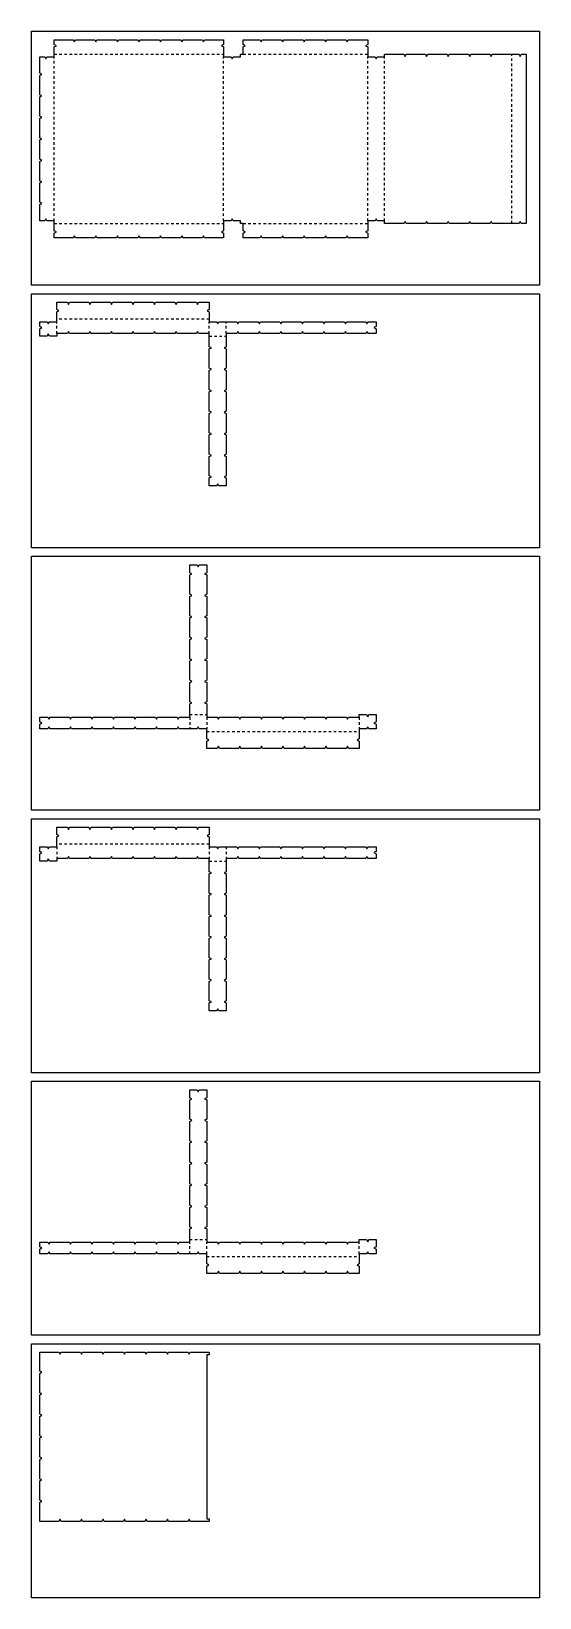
# Model space of a CAD drawing. Header units: metres. Extents: x 0 to 600, y -1550 to 300.
import ezdxf

# ---------------------------------------------------------------- set-up
doc = ezdxf.new("R2010")
doc.units = ezdxf.units.M

msp = doc.modelspace()

# ---------------------------------------------------------------- linework, layer by layer
at = {"layer": '1'}
for p, q in [((27, 284.27), (27, 290)), ((27, 290), (49.53, 290)), ((29.54, 283), (27, 284.27)), ((27, 281.73), (29.54, 283)), ((27, 270), (27, 281.73)), ((49.53, 290), (50.8, 287.46)), ((50.8, 287.46), (52.07, 290)), ((52.07, 290), (74.93, 290)), ((74.93, 290), (76.2, 287.46)), ((76.2, 287.46), (77.47, 290)), ((77.47, 290), (100.33, 290)), ((100.33, 290), (101.6, 287.46)), ((101.6, 287.46), (102.87, 290)), ((102.87, 290), (125.73, 290)), ((125.73, 290), (127, 287.46)), ((127, 287.46), (128.27, 290)), ((128.27, 290), (151.13, 290)), ((151.13, 290), (152.4, 287.46)), ((152.4, 287.46), (153.67, 290)), ((153.67, 290), (176.53, 290)), ((176.53, 290), (177.8, 287.46)), ((177.8, 287.46), (179.07, 290)), ((179.07, 290), (201.93, 290)), ((201.93, 290), (203.2, 287.46)), ((203.2, 287.46), (204.47, 290)), ((204.47, 290), (227, 290)), ((227, 284.27), (224.46, 283)), ((224.46, 283), (227, 281.73)), ((227, 290), (227, 284.27)), ((227, 281.73), (227, 270)), ((250, 284.27), (250, 290)), ((250, 290), (269.93, 290)), ((252.54, 283), (250, 284.27)), ((250, 281.73), (252.54, 283)), ((250, 273), (250, 281.73)), ((269.93, 290), (271.2, 287.46)), ((271.2, 287.46), (272.47, 290)), ((272.47, 290), (295.33, 290)), ((295.33, 290), (296.6, 287.46)), ((296.6, 287.46), (297.87, 290)), ((297.87, 290), (320.73, 290)), ((320.73, 290), (322, 287.46)), ((322, 287.46), (323.27, 290)), ((323.27, 290), (346.13, 290)), ((346.13, 290), (347.4, 287.46)), ((347.4, 287.46), (348.67, 290)), ((348.67, 290), (371.53, 290)), ((371.53, 290), (372.8, 287.46)), ((372.8, 287.46), (374.07, 290)), ((374.07, 290), (397, 290)), ((397, 284.27), (394.46, 283)), ((394.46, 283), (397, 281.73)), ((397, 290), (397, 284.27)), ((397, 281.73), (397, 270)), ((10, 250.47), (10, 270)), ((10, 270), (15.73, 270)), ((15.73, 270), (17, 267.46)), ((17, 267.46), (18.27, 270)), ((18.27, 270), (27, 270)), ((227, 270), (235.73, 270)), ((235.73, 270), (237, 267.46)), ((237, 267.46), (238.27, 270)), ((238.27, 270), (247, 270)), ((247, 270), (247, 273)), ((247, 273), (250, 273)), ((397, 270), (405.73, 270)), ((405.73, 270), (407, 267.46)), ((407, 267.46), (408.27, 270)), ((408.27, 270), (417, 270)), ((417, 270), (417, 273)), ((417, 273), (439.93, 273)), ((439.93, 273), (441.2, 270.46)), ((441.2, 270.46), (442.47, 273)), ((442.47, 273), (465.33, 273)), ((465.33, 273), (466.6, 270.46)), ((466.6, 270.46), (467.87, 273)), ((467.87, 273), (490.73, 273)), ((490.73, 273), (492, 270.46)), ((492, 270.46), (493.27, 273)), ((493.27, 273), (516.13, 273)), ((516.13, 273), (517.4, 270.46)), ((517.4, 270.46), (518.67, 273)), ((518.67, 273), (541.53, 273)), ((541.53, 273), (542.8, 270.46)), ((542.8, 270.46), (544.07, 273)), ((544.07, 273), (575.73, 273)), ((575.73, 273), (577, 270.46)), ((577, 270.46), (578.27, 273)), ((578.27, 273), (584, 273)), ((584, 273), (584, 73)), ((12.54, 249.2), (10, 250.47)), ((10, 247.93), (12.54, 249.2)), ((10, 225.07), (10, 247.93)), ((12.54, 223.8), (10, 225.07)), ((10, 222.53), (12.54, 223.8)), ((10, 199.67), (10, 222.53)), ((12.54, 198.4), (10, 199.67)), ((10, 197.13), (12.54, 198.4)), ((10, 174.27), (10, 197.13)), ((12.54, 173), (10, 174.27)), ((10, 171.73), (12.54, 173)), ((10, 148.87), (10, 171.73)), ((12.54, 147.6), (10, 148.87)), ((10, 146.33), (12.54, 147.6)), ((10, 123.47), (10, 146.33)), ((12.54, 122.2), (10, 123.47)), ((10, 120.93), (12.54, 122.2)), ((10, 98.07), (10, 120.93)), ((12.54, 96.8), (10, 98.07)), ((10, 95.53), (12.54, 96.8)), ((10, 76), (10, 95.53)), ((15.73, 76), (10, 76)), ((17, 78.54), (15.73, 76)), ((18.27, 76), (17, 78.54)), ((27, 76), (18.27, 76)), ((27, 64.27), (27, 76)), ((235.73, 76), (227, 76)), ((227, 76), (227, 64.27)), ((237, 78.54), (235.73, 76)), ((238.27, 76), (237, 78.54)), ((247, 76), (238.27, 76)), ((247, 73), (247, 76)), ((405.73, 76), (397, 76)), ((397, 76), (397, 64.27)), ((407, 78.54), (405.73, 76)), ((408.27, 76), (407, 78.54)), ((417, 76), (408.27, 76)), ((417, 73), (417, 76)), ((441.2, 75.54), (439.93, 73)), ((442.47, 73), (441.2, 75.54)), ((466.6, 75.54), (465.33, 73)), ((467.87, 73), (466.6, 75.54)), ((492, 75.54), (490.73, 73)), ((493.27, 73), (492, 75.54)), ((517.4, 75.54), (516.13, 73)), ((518.67, 73), (517.4, 75.54)), ((542.8, 75.54), (541.53, 73)), ((544.07, 73), (542.8, 75.54)), ((577, 75.54), (575.73, 73)), ((578.27, 73), (577, 75.54)), ((29.54, 63), (27, 64.27)), ((27, 61.73), (29.54, 63)), ((27, 56), (27, 61.73)), ((49.53, 56), (27, 56)), ((50.8, 58.54), (49.53, 56)), ((52.07, 56), (50.8, 58.54)), ((74.93, 56), (52.07, 56)), ((76.2, 58.54), (74.93, 56)), ((77.47, 56), (76.2, 58.54)), ((100.33, 56), (77.47, 56)), ((101.6, 58.54), (100.33, 56)), ((102.87, 56), (101.6, 58.54)), ((125.73, 56), (102.87, 56)), ((127, 58.54), (125.73, 56)), ((128.27, 56), (127, 58.54)), ((151.13, 56), (128.27, 56)), ((152.4, 58.54), (151.13, 56)), ((153.67, 56), (152.4, 58.54)), ((176.53, 56), (153.67, 56)), ((177.8, 58.54), (176.53, 56)), ((179.07, 56), (177.8, 58.54)), ((201.93, 56), (179.07, 56)), ((203.2, 58.54), (201.93, 56)), ((204.47, 56), (203.2, 58.54)), ((227, 56), (204.47, 56)), ((227, 64.27), (224.46, 63)), ((224.46, 63), (227, 61.73)), ((227, 61.73), (227, 56)), ((250, 73), (247, 73)), ((250, 64.27), (250, 73)), ((252.54, 63), (250, 64.27)), ((250, 61.73), (252.54, 63)), ((250, 56), (250, 61.73)), ((269.93, 56), (250, 56)), ((271.2, 58.54), (269.93, 56)), ((272.47, 56), (271.2, 58.54)), ((295.33, 56), (272.47, 56)), ((296.6, 58.54), (295.33, 56)), ((297.87, 56), (296.6, 58.54)), ((320.73, 56), (297.87, 56)), ((322, 58.54), (320.73, 56)), ((323.27, 56), (322, 58.54)), ((346.13, 56), (323.27, 56)), ((347.4, 58.54), (346.13, 56)), ((348.67, 56), (347.4, 58.54)), ((371.53, 56), (348.67, 56)), ((372.8, 58.54), (371.53, 56)), ((374.07, 56), (372.8, 58.54)), ((397, 56), (374.07, 56)), ((397, 64.27), (394.46, 63)), ((394.46, 63), (397, 61.73)), ((397, 61.73), (397, 56)), ((439.93, 73), (417, 73)), ((465.33, 73), (442.47, 73)), ((490.73, 73), (467.87, 73)), ((516.13, 73), (493.27, 73)), ((541.53, 73), (518.67, 73)), ((575.73, 73), (544.07, 73)), ((584, 73), (578.27, 73))]:
    msp.add_line(p, q, dxfattribs=at)
at = {"layer": '2'}
for p, q in [((10, -1282.53), (10, -1260)), ((10, -1260), (32.53, -1260)), ((32.53, -1260), (33.8, -1262.54)), ((33.8, -1262.54), (35.07, -1260)), ((35.07, -1260), (57.93, -1260)), ((57.93, -1260), (59.2, -1262.54)), ((59.2, -1262.54), (60.47, -1260)), ((60.47, -1260), (83.33, -1260)), ((83.33, -1260), (84.6, -1262.54)), ((84.6, -1262.54), (85.87, -1260)), ((85.87, -1260), (108.73, -1260)), ((108.73, -1260), (110, -1262.54)), ((110, -1262.54), (111.27, -1260)), ((111.27, -1260), (134.13, -1260)), ((134.13, -1260), (135.4, -1262.54)), ((135.4, -1262.54), (136.67, -1260)), ((136.67, -1260), (159.53, -1260)), ((159.53, -1260), (160.8, -1262.54)), ((160.8, -1262.54), (162.07, -1260)), ((162.07, -1260), (184.93, -1260)), ((184.93, -1260), (186.2, -1262.54)), ((186.2, -1262.54), (187.47, -1260)), ((187.47, -1260), (210, -1260)), ((210, -1263), (207, -1263)), ((207, -1263), (207, -1457)), ((210, -1260), (210, -1263)), ((12.54, -1283.8), (10, -1282.53)), ((10, -1285.07), (12.54, -1283.8)), ((10, -1307.93), (10, -1285.07)), ((12.54, -1309.2), (10, -1307.93)), ((10, -1310.47), (12.54, -1309.2)), ((10, -1333.33), (10, -1310.47)), ((12.54, -1334.6), (10, -1333.33)), ((10, -1335.87), (12.54, -1334.6)), ((10, -1358.73), (10, -1335.87)), ((12.54, -1360), (10, -1358.73)), ((10, -1361.27), (12.54, -1360)), ((10, -1384.13), (10, -1361.27)), ((12.54, -1385.4), (10, -1384.13)), ((10, -1386.67), (12.54, -1385.4)), ((10, -1409.53), (10, -1386.67)), ((12.54, -1410.8), (10, -1409.53)), ((10, -1412.07), (12.54, -1410.8)), ((10, -1434.93), (10, -1412.07)), ((12.54, -1436.2), (10, -1434.93)), ((10, -1437.47), (12.54, -1436.2)), ((10, -1460), (10, -1437.47)), ((32.53, -1460), (10, -1460)), ((33.8, -1457.46), (32.53, -1460)), ((35.07, -1460), (33.8, -1457.46)), ((57.93, -1460), (35.07, -1460)), ((59.2, -1457.46), (57.93, -1460)), ((60.47, -1460), (59.2, -1457.46)), ((83.33, -1460), (60.47, -1460)), ((84.6, -1457.46), (83.33, -1460)), ((85.87, -1460), (84.6, -1457.46)), ((108.73, -1460), (85.87, -1460)), ((110, -1457.46), (108.73, -1460)), ((111.27, -1460), (110, -1457.46)), ((134.13, -1460), (111.27, -1460)), ((135.4, -1457.46), (134.13, -1460)), ((136.67, -1460), (135.4, -1457.46)), ((159.53, -1460), (136.67, -1460)), ((160.8, -1457.46), (159.53, -1460)), ((162.07, -1460), (160.8, -1457.46)), ((184.93, -1460), (162.07, -1460)), ((186.2, -1457.46), (184.93, -1460)), ((187.47, -1460), (186.2, -1457.46)), ((210, -1460), (187.47, -1460)), ((207, -1457), (210, -1457)), ((210, -1457), (210, -1460))]:
    msp.add_line(p, q, dxfattribs=at)
at = {"layer": '3'}
for p, q in [((30, -28.73), (30, -20)), ((30, -20), (42.53, -20)), ((32.54, -30), (30, -28.73)), ((30, -31.27), (32.54, -30)), ((30, -43), (30, -31.27)), ((42.53, -20), (43.8, -22.54)), ((43.8, -22.54), (45.07, -20)), ((45.07, -20), (67.93, -20)), ((67.93, -20), (69.2, -22.54)), ((69.2, -22.54), (70.47, -20)), ((70.47, -20), (93.33, -20)), ((93.33, -20), (94.6, -22.54)), ((94.6, -22.54), (95.87, -20)), ((95.87, -20), (118.73, -20)), ((118.73, -20), (120, -22.54)), ((120, -22.54), (121.27, -20)), ((121.27, -20), (144.13, -20)), ((144.13, -20), (145.4, -22.54)), ((145.4, -22.54), (146.67, -20)), ((146.67, -20), (169.53, -20)), ((169.53, -20), (170.8, -22.54)), ((170.8, -22.54), (172.07, -20)), ((172.07, -20), (194.93, -20)), ((194.93, -20), (196.2, -22.54)), ((196.2, -22.54), (197.47, -20)), ((197.47, -20), (210, -20)), ((210, -28.73), (207.46, -30)), ((207.46, -30), (210, -31.27)), ((210, -20), (210, -28.73)), ((210, -31.27), (210, -43)), ((10, -48.73), (10, -43)), ((10, -43), (18.73, -43)), ((12.54, -50), (10, -48.73)), ((10, -51.27), (12.54, -50)), ((10, -60), (10, -51.27)), ((18.73, -43), (20, -45.54)), ((20, -45.54), (21.27, -43)), ((21.27, -43), (30, -43)), ((43.8, -54.46), (42.53, -57)), ((45.07, -57), (43.8, -54.46)), ((69.2, -54.46), (67.93, -57)), ((70.47, -57), (69.2, -54.46)), ((94.6, -54.46), (93.33, -57)), ((95.87, -57), (94.6, -54.46)), ((120, -54.46), (118.73, -57)), ((121.27, -57), (120, -54.46)), ((145.4, -54.46), (144.13, -57)), ((146.67, -57), (145.4, -54.46)), ((170.8, -54.46), (169.53, -57)), ((172.07, -57), (170.8, -54.46)), ((196.2, -54.46), (194.93, -57)), ((197.47, -57), (196.2, -54.46)), ((210, -43), (218.73, -43)), ((218.73, -43), (220, -45.54)), ((220, -45.54), (221.27, -43)), ((221.27, -43), (242.53, -43)), ((242.53, -43), (243.8, -45.54)), ((243.8, -54.46), (242.53, -57)), ((243.8, -45.54), (245.07, -43)), ((245.07, -57), (243.8, -54.46)), ((245.07, -43), (267.93, -43)), ((267.93, -43), (269.2, -45.54)), ((269.2, -54.46), (267.93, -57)), ((269.2, -45.54), (270.47, -43)), ((270.47, -57), (269.2, -54.46)), ((270.47, -43), (293.33, -43)), ((293.33, -43), (294.6, -45.54)), ((294.6, -54.46), (293.33, -57)), ((294.6, -45.54), (295.87, -43)), ((295.87, -57), (294.6, -54.46)), ((295.87, -43), (318.73, -43)), ((318.73, -43), (320, -45.54)), ((320, -54.46), (318.73, -57)), ((320, -45.54), (321.27, -43)), ((321.27, -57), (320, -54.46)), ((321.27, -43), (344.13, -43)), ((344.13, -43), (345.4, -45.54)), ((345.4, -54.46), (344.13, -57)), ((345.4, -45.54), (346.67, -43)), ((346.67, -57), (345.4, -54.46)), ((346.67, -43), (369.53, -43)), ((369.53, -43), (370.8, -45.54)), ((370.8, -54.46), (369.53, -57)), ((370.8, -45.54), (372.07, -43)), ((372.07, -57), (370.8, -54.46)), ((372.07, -43), (394.93, -43)), ((394.93, -43), (396.2, -45.54)), ((396.2, -54.46), (394.93, -57)), ((396.2, -45.54), (397.47, -43)), ((397.47, -57), (396.2, -54.46)), ((397.47, -43), (407, -43)), ((407, -48.73), (404.46, -50)), ((404.46, -50), (407, -51.27)), ((407, -43), (407, -48.73)), ((407, -51.27), (407, -57)), ((18.73, -60), (10, -60)), ((20, -57.46), (18.73, -60)), ((21.27, -60), (20, -57.46)), ((30, -60), (21.27, -60)), ((42.53, -57), (30, -57)), ((30, -57), (30, -60)), ((67.93, -57), (45.07, -57)), ((93.33, -57), (70.47, -57)), ((118.73, -57), (95.87, -57)), ((144.13, -57), (121.27, -57)), ((169.53, -57), (146.67, -57)), ((194.93, -57), (172.07, -57)), ((210, -57), (197.47, -57)), ((210, -72.53), (210, -57)), ((212.54, -73.8), (210, -72.53)), ((210, -75.07), (212.54, -73.8)), ((230, -72.53), (227.46, -73.8)), ((227.46, -73.8), (230, -75.07)), ((242.53, -57), (230, -57)), ((230, -57), (230, -72.53)), ((267.93, -57), (245.07, -57)), ((293.33, -57), (270.47, -57)), ((318.73, -57), (295.87, -57)), ((344.13, -57), (321.27, -57)), ((369.53, -57), (346.67, -57)), ((394.93, -57), (372.07, -57)), ((407, -57), (397.47, -57)), ((210, -97.93), (210, -75.07)), ((230, -75.07), (230, -97.93)), ((212.54, -99.2), (210, -97.93)), ((210, -100.47), (212.54, -99.2)), ((210, -123.33), (210, -100.47)), ((230, -97.93), (227.46, -99.2)), ((227.46, -99.2), (230, -100.47)), ((230, -100.47), (230, -123.33)), ((212.54, -124.6), (210, -123.33)), ((210, -125.87), (212.54, -124.6)), ((210, -148.73), (210, -125.87)), ((230, -123.33), (227.46, -124.6)), ((227.46, -124.6), (230, -125.87)), ((230, -125.87), (230, -148.73)), ((212.54, -150), (210, -148.73)), ((210, -151.27), (212.54, -150)), ((210, -174.13), (210, -151.27)), ((230, -148.73), (227.46, -150)), ((227.46, -150), (230, -151.27)), ((230, -151.27), (230, -174.13)), ((212.54, -175.4), (210, -174.13)), ((210, -176.67), (212.54, -175.4)), ((210, -199.53), (210, -176.67)), ((230, -174.13), (227.46, -175.4)), ((227.46, -175.4), (230, -176.67)), ((230, -176.67), (230, -199.53)), ((212.54, -200.8), (210, -199.53)), ((210, -202.07), (212.54, -200.8)), ((210, -224.93), (210, -202.07)), ((230, -199.53), (227.46, -200.8)), ((227.46, -200.8), (230, -202.07)), ((230, -202.07), (230, -224.93)), ((212.54, -226.2), (210, -224.93)), ((210, -227.47), (212.54, -226.2)), ((210, -237), (210, -227.47)), ((218.73, -237), (210, -237)), ((220, -234.46), (218.73, -237)), ((221.27, -237), (220, -234.46)), ((230, -237), (221.27, -237)), ((230, -224.93), (227.46, -226.2)), ((227.46, -226.2), (230, -227.47)), ((230, -227.47), (230, -237))]:
    msp.add_line(p, q, dxfattribs=at)
at = {"layer": '4'}
for p, q in [((187, -339.53), (187, -330)), ((187, -330), (195.73, -330)), ((195.73, -330), (197, -332.54)), ((197, -332.54), (198.27, -330)), ((198.27, -330), (207, -330)), ((207, -330), (207, -339.53)), ((189.54, -340.8), (187, -339.53)), ((187, -342.07), (189.54, -340.8)), ((187, -364.93), (187, -342.07)), ((207, -339.53), (204.46, -340.8)), ((204.46, -340.8), (207, -342.07)), ((207, -342.07), (207, -364.93)), ((189.54, -366.2), (187, -364.93)), ((187, -367.47), (189.54, -366.2)), ((187, -390.33), (187, -367.47)), ((207, -364.93), (204.46, -366.2)), ((204.46, -366.2), (207, -367.47)), ((207, -367.47), (207, -390.33)), ((189.54, -391.6), (187, -390.33)), ((187, -392.87), (189.54, -391.6)), ((187, -415.73), (187, -392.87)), ((207, -390.33), (204.46, -391.6)), ((204.46, -391.6), (207, -392.87)), ((207, -392.87), (207, -415.73)), ((189.54, -417), (187, -415.73)), ((187, -418.27), (189.54, -417)), ((187, -441.13), (187, -418.27)), ((207, -415.73), (204.46, -417)), ((204.46, -417), (207, -418.27)), ((207, -418.27), (207, -441.13)), ((189.54, -442.4), (187, -441.13)), ((187, -443.67), (189.54, -442.4)), ((187, -466.53), (187, -443.67)), ((207, -441.13), (204.46, -442.4)), ((204.46, -442.4), (207, -443.67)), ((207, -443.67), (207, -466.53)), ((189.54, -467.8), (187, -466.53)), ((187, -469.07), (189.54, -467.8)), ((187, -491.93), (187, -469.07)), ((207, -466.53), (204.46, -467.8)), ((204.46, -467.8), (207, -469.07)), ((207, -469.07), (207, -491.93)), ((189.54, -493.2), (187, -491.93)), ((187, -494.47), (189.54, -493.2)), ((187, -510), (187, -494.47)), ((207, -491.93), (204.46, -493.2)), ((204.46, -493.2), (207, -494.47)), ((207, -494.47), (207, -510)), ((10, -515.73), (10, -510)), ((10, -510), (19.53, -510)), ((12.54, -517), (10, -515.73)), ((10, -518.27), (12.54, -517)), ((19.53, -510), (20.8, -512.54)), ((20.8, -512.54), (22.07, -510)), ((22.07, -510), (44.93, -510)), ((44.93, -510), (46.2, -512.54)), ((46.2, -512.54), (47.47, -510)), ((47.47, -510), (70.33, -510)), ((70.33, -510), (71.6, -512.54)), ((71.6, -512.54), (72.87, -510)), ((72.87, -510), (95.73, -510)), ((95.73, -510), (97, -512.54)), ((97, -512.54), (98.27, -510)), ((98.27, -510), (121.13, -510)), ((121.13, -510), (122.4, -512.54)), ((122.4, -512.54), (123.67, -510)), ((123.67, -510), (146.53, -510)), ((146.53, -510), (147.8, -512.54)), ((147.8, -512.54), (149.07, -510)), ((149.07, -510), (171.93, -510)), ((171.93, -510), (173.2, -512.54)), ((173.2, -512.54), (174.47, -510)), ((174.47, -510), (187, -510)), ((207, -510), (219.53, -510)), ((219.53, -510), (220.8, -512.54)), ((220.8, -512.54), (222.07, -510)), ((222.07, -510), (244.93, -510)), ((244.93, -510), (246.2, -512.54)), ((246.2, -512.54), (247.47, -510)), ((247.47, -510), (270.33, -510)), ((270.33, -510), (271.6, -512.54)), ((271.6, -512.54), (272.87, -510)), ((272.87, -510), (295.73, -510)), ((295.73, -510), (297, -512.54)), ((297, -512.54), (298.27, -510)), ((298.27, -510), (321.13, -510)), ((321.13, -510), (322.4, -512.54)), ((322.4, -512.54), (323.67, -510)), ((323.67, -510), (346.53, -510)), ((346.53, -510), (347.8, -512.54)), ((347.8, -512.54), (349.07, -510)), ((349.07, -510), (371.93, -510)), ((371.93, -510), (373.2, -512.54)), ((373.2, -512.54), (374.47, -510)), ((374.47, -510), (387, -510)), ((387, -510), (387, -507)), ((387, -507), (395.73, -507)), ((395.73, -507), (397, -509.54)), ((397, -509.54), (398.27, -507)), ((398.27, -507), (407, -507)), ((407, -515.73), (404.46, -517)), ((404.46, -517), (407, -518.27)), ((407, -507), (407, -515.73)), ((10, -524), (10, -518.27)), ((19.53, -524), (10, -524)), ((20.8, -521.46), (19.53, -524)), ((22.07, -524), (20.8, -521.46)), ((44.93, -524), (22.07, -524)), ((46.2, -521.46), (44.93, -524)), ((47.47, -524), (46.2, -521.46)), ((70.33, -524), (47.47, -524)), ((71.6, -521.46), (70.33, -524)), ((72.87, -524), (71.6, -521.46)), ((95.73, -524), (72.87, -524)), ((97, -521.46), (95.73, -524)), ((98.27, -524), (97, -521.46)), ((121.13, -524), (98.27, -524)), ((122.4, -521.46), (121.13, -524)), ((123.67, -524), (122.4, -521.46)), ((146.53, -524), (123.67, -524)), ((147.8, -521.46), (146.53, -524)), ((149.07, -524), (147.8, -521.46)), ((171.93, -524), (149.07, -524)), ((173.2, -521.46), (171.93, -524)), ((174.47, -524), (173.2, -521.46)), ((195.73, -524), (174.47, -524)), ((197, -521.46), (195.73, -524)), ((198.27, -524), (197, -521.46)), ((207, -524), (198.27, -524)), ((207, -535.73), (207, -524)), ((209.54, -537), (207, -535.73)), ((387, -535.73), (384.46, -537)), ((395.73, -524), (387, -524)), ((387, -524), (387, -535.73)), ((397, -521.46), (395.73, -524)), ((398.27, -524), (397, -521.46)), ((407, -524), (398.27, -524)), ((407, -518.27), (407, -524)), ((207, -538.27), (209.54, -537)), ((207, -547), (207, -538.27)), ((219.53, -547), (207, -547)), ((220.8, -544.46), (219.53, -547)), ((222.07, -547), (220.8, -544.46)), ((244.93, -547), (222.07, -547)), ((246.2, -544.46), (244.93, -547)), ((247.47, -547), (246.2, -544.46)), ((270.33, -547), (247.47, -547)), ((271.6, -544.46), (270.33, -547)), ((272.87, -547), (271.6, -544.46)), ((295.73, -547), (272.87, -547)), ((297, -544.46), (295.73, -547)), ((298.27, -547), (297, -544.46)), ((321.13, -547), (298.27, -547)), ((322.4, -544.46), (321.13, -547)), ((323.67, -547), (322.4, -544.46)), ((346.53, -547), (323.67, -547)), ((347.8, -544.46), (346.53, -547)), ((349.07, -547), (347.8, -544.46)), ((371.93, -547), (349.07, -547)), ((373.2, -544.46), (371.93, -547)), ((374.47, -547), (373.2, -544.46)), ((387, -547), (374.47, -547)), ((384.46, -537), (387, -538.27)), ((387, -538.27), (387, -547))]:
    msp.add_line(p, q, dxfattribs=at)
at = {"layer": '5'}
for p, q in [((30, -648.73), (30, -640)), ((30, -640), (42.53, -640)), ((42.53, -640), (43.8, -642.54)), ((43.8, -642.54), (45.07, -640)), ((45.07, -640), (67.93, -640)), ((67.93, -640), (69.2, -642.54)), ((69.2, -642.54), (70.47, -640)), ((70.47, -640), (93.33, -640)), ((93.33, -640), (94.6, -642.54)), ((94.6, -642.54), (95.87, -640)), ((95.87, -640), (118.73, -640)), ((118.73, -640), (120, -642.54)), ((120, -642.54), (121.27, -640)), ((121.27, -640), (144.13, -640)), ((144.13, -640), (145.4, -642.54)), ((145.4, -642.54), (146.67, -640)), ((146.67, -640), (169.53, -640)), ((169.53, -640), (170.8, -642.54)), ((170.8, -642.54), (172.07, -640)), ((172.07, -640), (194.93, -640)), ((194.93, -640), (196.2, -642.54)), ((196.2, -642.54), (197.47, -640)), ((197.47, -640), (210, -640)), ((210, -640), (210, -648.73)), ((10, -668.73), (10, -663)), ((10, -663), (18.73, -663)), ((18.73, -663), (20, -665.54)), ((20, -665.54), (21.27, -663)), ((21.27, -663), (30, -663)), ((32.54, -650), (30, -648.73)), ((30, -651.27), (32.54, -650)), ((30, -663), (30, -651.27)), ((210, -648.73), (207.46, -650)), ((207.46, -650), (210, -651.27)), ((210, -651.27), (210, -663)), ((210, -663), (218.73, -663)), ((218.73, -663), (220, -665.54)), ((220, -665.54), (221.27, -663)), ((221.27, -663), (242.53, -663)), ((242.53, -663), (243.8, -665.54)), ((243.8, -665.54), (245.07, -663)), ((245.07, -663), (267.93, -663)), ((267.93, -663), (269.2, -665.54)), ((269.2, -665.54), (270.47, -663)), ((270.47, -663), (293.33, -663)), ((293.33, -663), (294.6, -665.54)), ((294.6, -665.54), (295.87, -663)), ((295.87, -663), (318.73, -663)), ((318.73, -663), (320, -665.54)), ((320, -665.54), (321.27, -663)), ((321.27, -663), (344.13, -663)), ((344.13, -663), (345.4, -665.54)), ((345.4, -665.54), (346.67, -663)), ((346.67, -663), (369.53, -663)), ((369.53, -663), (370.8, -665.54)), ((370.8, -665.54), (372.07, -663)), ((372.07, -663), (394.93, -663)), ((394.93, -663), (396.2, -665.54)), ((396.2, -665.54), (397.47, -663)), ((397.47, -663), (407, -663)), ((407, -663), (407, -668.73)), ((12.54, -670), (10, -668.73)), ((10, -671.27), (12.54, -670)), ((10, -680), (10, -671.27)), ((18.73, -680), (10, -680)), ((20, -677.46), (18.73, -680)), ((21.27, -680), (20, -677.46)), ((30, -680), (21.27, -680)), ((42.53, -677), (30, -677)), ((30, -677), (30, -680)), ((43.8, -674.46), (42.53, -677)), ((45.07, -677), (43.8, -674.46)), ((67.93, -677), (45.07, -677)), ((69.2, -674.46), (67.93, -677)), ((70.47, -677), (69.2, -674.46)), ((93.33, -677), (70.47, -677)), ((94.6, -674.46), (93.33, -677)), ((95.87, -677), (94.6, -674.46)), ((118.73, -677), (95.87, -677)), ((120, -674.46), (118.73, -677)), ((121.27, -677), (120, -674.46)), ((144.13, -677), (121.27, -677)), ((145.4, -674.46), (144.13, -677)), ((146.67, -677), (145.4, -674.46)), ((169.53, -677), (146.67, -677)), ((170.8, -674.46), (169.53, -677)), ((172.07, -677), (170.8, -674.46)), ((194.93, -677), (172.07, -677)), ((196.2, -674.46), (194.93, -677)), ((197.47, -677), (196.2, -674.46)), ((210, -677), (197.47, -677)), ((210, -692.53), (210, -677)), ((242.53, -677), (230, -677)), ((230, -677), (230, -692.53)), ((243.8, -674.46), (242.53, -677)), ((245.07, -677), (243.8, -674.46)), ((267.93, -677), (245.07, -677)), ((269.2, -674.46), (267.93, -677)), ((270.47, -677), (269.2, -674.46)), ((293.33, -677), (270.47, -677)), ((294.6, -674.46), (293.33, -677)), ((295.87, -677), (294.6, -674.46)), ((318.73, -677), (295.87, -677)), ((320, -674.46), (318.73, -677)), ((321.27, -677), (320, -674.46)), ((344.13, -677), (321.27, -677)), ((345.4, -674.46), (344.13, -677)), ((346.67, -677), (345.4, -674.46)), ((369.53, -677), (346.67, -677)), ((370.8, -674.46), (369.53, -677)), ((372.07, -677), (370.8, -674.46)), ((394.93, -677), (372.07, -677)), ((396.2, -674.46), (394.93, -677)), ((397.47, -677), (396.2, -674.46)), ((407, -677), (397.47, -677)), ((407, -668.73), (404.46, -670)), ((404.46, -670), (407, -671.27)), ((407, -671.27), (407, -677)), ((212.54, -693.8), (210, -692.53)), ((210, -695.07), (212.54, -693.8)), ((210, -717.93), (210, -695.07)), ((230, -692.53), (227.46, -693.8)), ((227.46, -693.8), (230, -695.07)), ((230, -695.07), (230, -717.93)), ((212.54, -719.2), (210, -717.93)), ((210, -720.47), (212.54, -719.2)), ((210, -743.33), (210, -720.47)), ((230, -717.93), (227.46, -719.2)), ((227.46, -719.2), (230, -720.47)), ((230, -720.47), (230, -743.33)), ((212.54, -744.6), (210, -743.33)), ((210, -745.87), (212.54, -744.6)), ((210, -768.73), (210, -745.87)), ((230, -743.33), (227.46, -744.6)), ((227.46, -744.6), (230, -745.87)), ((230, -745.87), (230, -768.73)), ((212.54, -770), (210, -768.73)), ((210, -771.27), (212.54, -770)), ((210, -794.13), (210, -771.27)), ((230, -768.73), (227.46, -770)), ((227.46, -770), (230, -771.27)), ((230, -771.27), (230, -794.13)), ((212.54, -795.4), (210, -794.13)), ((210, -796.67), (212.54, -795.4)), ((230, -794.13), (227.46, -795.4)), ((227.46, -795.4), (230, -796.67)), ((210, -819.53), (210, -796.67)), ((230, -796.67), (230, -819.53)), ((212.54, -820.8), (210, -819.53)), ((210, -822.07), (212.54, -820.8)), ((210, -844.93), (210, -822.07)), ((230, -819.53), (227.46, -820.8)), ((227.46, -820.8), (230, -822.07)), ((230, -822.07), (230, -844.93)), ((212.54, -846.2), (210, -844.93)), ((210, -847.47), (212.54, -846.2)), ((210, -857), (210, -847.47)), ((230, -844.93), (227.46, -846.2)), ((227.46, -846.2), (230, -847.47)), ((230, -847.47), (230, -857)), ((218.73, -857), (210, -857)), ((220, -854.46), (218.73, -857)), ((221.27, -857), (220, -854.46)), ((230, -857), (221.27, -857))]:
    msp.add_line(p, q, dxfattribs=at)
at = {"layer": '6'}
for p, q in [((187, -959.53), (187, -950)), ((187, -950), (195.73, -950)), ((189.54, -960.8), (187, -959.53)), ((187, -962.07), (189.54, -960.8)), ((195.73, -950), (197, -952.54)), ((197, -952.54), (198.27, -950)), ((198.27, -950), (207, -950)), ((207, -959.53), (204.46, -960.8)), ((204.46, -960.8), (207, -962.07)), ((207, -950), (207, -959.53)), ((187, -984.93), (187, -962.07)), ((207, -962.07), (207, -984.93)), ((189.54, -986.2), (187, -984.93)), ((187, -987.47), (189.54, -986.2)), ((187, -1010.33), (187, -987.47)), ((207, -984.93), (204.46, -986.2)), ((204.46, -986.2), (207, -987.47)), ((207, -987.47), (207, -1010.33)), ((189.54, -1011.6), (187, -1010.33)), ((187, -1012.87), (189.54, -1011.6)), ((187, -1035.73), (187, -1012.87)), ((207, -1010.33), (204.46, -1011.6)), ((204.46, -1011.6), (207, -1012.87)), ((207, -1012.87), (207, -1035.73)), ((189.54, -1037), (187, -1035.73)), ((207, -1035.73), (204.46, -1037)), ((187, -1038.27), (189.54, -1037)), ((187, -1061.13), (187, -1038.27)), ((204.46, -1037), (207, -1038.27)), ((207, -1038.27), (207, -1061.13)), ((189.54, -1062.4), (187, -1061.13)), ((187, -1063.67), (189.54, -1062.4)), ((187, -1086.53), (187, -1063.67)), ((207, -1061.13), (204.46, -1062.4)), ((204.46, -1062.4), (207, -1063.67)), ((207, -1063.67), (207, -1086.53)), ((189.54, -1087.8), (187, -1086.53)), ((187, -1089.07), (189.54, -1087.8)), ((187, -1111.93), (187, -1089.07)), ((207, -1086.53), (204.46, -1087.8)), ((204.46, -1087.8), (207, -1089.07)), ((207, -1089.07), (207, -1111.93)), ((189.54, -1113.2), (187, -1111.93)), ((187, -1114.47), (189.54, -1113.2)), ((187, -1130), (187, -1114.47)), ((207, -1111.93), (204.46, -1113.2)), ((204.46, -1113.2), (207, -1114.47)), ((207, -1114.47), (207, -1130)), ((387, -1130), (387, -1127)), ((387, -1127), (395.73, -1127)), ((395.73, -1127), (397, -1129.54)), ((397, -1129.54), (398.27, -1127)), ((398.27, -1127), (407, -1127)), ((407, -1127), (407, -1135.73)), ((10, -1135.73), (10, -1130)), ((10, -1130), (19.53, -1130)), ((12.54, -1137), (10, -1135.73)), ((10, -1138.27), (12.54, -1137)), ((10, -1144), (10, -1138.27)), ((19.53, -1144), (10, -1144)), ((19.53, -1130), (20.8, -1132.54)), ((20.8, -1141.46), (19.53, -1144)), ((20.8, -1132.54), (22.07, -1130)), ((22.07, -1144), (20.8, -1141.46)), ((22.07, -1130), (44.93, -1130)), ((44.93, -1144), (22.07, -1144)), ((44.93, -1130), (46.2, -1132.54)), ((46.2, -1141.46), (44.93, -1144)), ((46.2, -1132.54), (47.47, -1130)), ((47.47, -1144), (46.2, -1141.46)), ((47.47, -1130), (70.33, -1130)), ((70.33, -1144), (47.47, -1144)), ((70.33, -1130), (71.6, -1132.54)), ((71.6, -1141.46), (70.33, -1144)), ((71.6, -1132.54), (72.87, -1130)), ((72.87, -1144), (71.6, -1141.46)), ((72.87, -1130), (95.73, -1130)), ((95.73, -1144), (72.87, -1144)), ((95.73, -1130), (97, -1132.54)), ((97, -1141.46), (95.73, -1144)), ((97, -1132.54), (98.27, -1130)), ((98.27, -1144), (97, -1141.46)), ((98.27, -1130), (121.13, -1130)), ((121.13, -1144), (98.27, -1144)), ((121.13, -1130), (122.4, -1132.54)), ((122.4, -1141.46), (121.13, -1144)), ((122.4, -1132.54), (123.67, -1130)), ((123.67, -1144), (122.4, -1141.46)), ((123.67, -1130), (146.53, -1130)), ((146.53, -1144), (123.67, -1144)), ((146.53, -1130), (147.8, -1132.54)), ((147.8, -1141.46), (146.53, -1144)), ((147.8, -1132.54), (149.07, -1130)), ((149.07, -1144), (147.8, -1141.46)), ((149.07, -1130), (171.93, -1130)), ((171.93, -1144), (149.07, -1144)), ((171.93, -1130), (173.2, -1132.54)), ((173.2, -1141.46), (171.93, -1144)), ((173.2, -1132.54), (174.47, -1130)), ((174.47, -1144), (173.2, -1141.46)), ((174.47, -1130), (187, -1130)), ((195.73, -1144), (174.47, -1144)), ((197, -1141.46), (195.73, -1144)), ((198.27, -1144), (197, -1141.46)), ((207, -1144), (198.27, -1144)), ((207, -1130), (219.53, -1130)), ((207, -1155.73), (207, -1144)), ((219.53, -1130), (220.8, -1132.54)), ((220.8, -1132.54), (222.07, -1130)), ((222.07, -1130), (244.93, -1130)), ((244.93, -1130), (246.2, -1132.54)), ((246.2, -1132.54), (247.47, -1130)), ((247.47, -1130), (270.33, -1130)), ((270.33, -1130), (271.6, -1132.54)), ((271.6, -1132.54), (272.87, -1130)), ((272.87, -1130), (295.73, -1130)), ((295.73, -1130), (297, -1132.54)), ((297, -1132.54), (298.27, -1130)), ((298.27, -1130), (321.13, -1130)), ((321.13, -1130), (322.4, -1132.54)), ((322.4, -1132.54), (323.67, -1130)), ((323.67, -1130), (346.53, -1130)), ((346.53, -1130), (347.8, -1132.54)), ((347.8, -1132.54), (349.07, -1130)), ((349.07, -1130), (371.93, -1130)), ((371.93, -1130), (373.2, -1132.54)), ((373.2, -1132.54), (374.47, -1130)), ((374.47, -1130), (387, -1130)), ((395.73, -1144), (387, -1144)), ((387, -1144), (387, -1155.73)), ((397, -1141.46), (395.73, -1144)), ((398.27, -1144), (397, -1141.46)), ((407, -1144), (398.27, -1144)), ((407, -1135.73), (404.46, -1137)), ((404.46, -1137), (407, -1138.27)), ((407, -1138.27), (407, -1144)), ((209.54, -1157), (207, -1155.73)), ((207, -1158.27), (209.54, -1157)), ((207, -1167), (207, -1158.27)), ((220.8, -1164.46), (219.53, -1167)), ((222.07, -1167), (220.8, -1164.46)), ((246.2, -1164.46), (244.93, -1167)), ((247.47, -1167), (246.2, -1164.46)), ((271.6, -1164.46), (270.33, -1167)), ((272.87, -1167), (271.6, -1164.46)), ((297, -1164.46), (295.73, -1167)), ((298.27, -1167), (297, -1164.46)), ((322.4, -1164.46), (321.13, -1167)), ((323.67, -1167), (322.4, -1164.46)), ((347.8, -1164.46), (346.53, -1167)), ((349.07, -1167), (347.8, -1164.46)), ((373.2, -1164.46), (371.93, -1167)), ((374.47, -1167), (373.2, -1164.46)), ((387, -1155.73), (384.46, -1157)), ((384.46, -1157), (387, -1158.27)), ((387, -1158.27), (387, -1167)), ((219.53, -1167), (207, -1167)), ((244.93, -1167), (222.07, -1167)), ((270.33, -1167), (247.47, -1167)), ((295.73, -1167), (272.87, -1167)), ((321.13, -1167), (298.27, -1167)), ((346.53, -1167), (323.67, -1167)), ((371.93, -1167), (349.07, -1167)), ((387, -1167), (374.47, -1167))]:
    msp.add_line(p, q, dxfattribs=at)
at = {"layer": 'fold-line'}
for p, q in [((27, 273), (30, 273)), ((27, 268), (27, 270)), ((27, 262), (27, 265)), ((27, 256), (27, 259)), ((33, 273), (36, 273)), ((39, 273), (42, 273)), ((45, 273), (48, 273)), ((51, 273), (54, 273)), ((57, 273), (60, 273)), ((63, 273), (66, 273)), ((69, 273), (72, 273)), ((75, 273), (78, 273)), ((81, 273), (84, 273)), ((87, 273), (90, 273)), ((93, 273), (96, 273)), ((99, 273), (102, 273)), ((105, 273), (108, 273)), ((111, 273), (114, 273)), ((117, 273), (120, 273)), ((123, 273), (126, 273)), ((129, 273), (132, 273)), ((135, 273), (138, 273)), ((141, 273), (144, 273)), ((147, 273), (150, 273)), ((153, 273), (156, 273)), ((159, 273), (162, 273)), ((165, 273), (168, 273)), ((171, 273), (174, 273)), ((177, 273), (180, 273)), ((183, 273), (186, 273)), ((189, 273), (192, 273)), ((195, 273), (198, 273)), ((201, 273), (204, 273)), ((207, 273), (210, 273)), ((213, 273), (216, 273)), ((219, 273), (222, 273)), ((225, 273), (227, 273)), ((227, 268), (227, 270)), ((227, 262), (227, 265)), ((227, 256), (227, 259)), ((250, 273), (253, 273)), ((256, 273), (259, 273)), ((262, 273), (265, 273)), ((268, 273), (271, 273)), ((274, 273), (277, 273)), ((280, 273), (283, 273)), ((286, 273), (289, 273)), ((292, 273), (295, 273)), ((298, 273), (301, 273)), ((304, 273), (307, 273)), ((310, 273), (313, 273)), ((316, 273), (319, 273)), ((322, 273), (325, 273)), ((328, 273), (331, 273)), ((334, 273), (337, 273)), ((340, 273), (343, 273)), ((346, 273), (349, 273)), ((352, 273), (355, 273)), ((358, 273), (361, 273)), ((364, 273), (367, 273)), ((370, 273), (373, 273)), ((376, 273), (379, 273)), ((382, 273), (385, 273)), ((388, 273), (391, 273)), ((394, 273), (397, 273)), ((397, 268), (397, 270)), ((397, 262), (397, 265)), ((397, 256), (397, 259)), ((417, 268), (417, 270)), ((417, 262), (417, 265)), ((417, 256), (417, 259)), ((567, 271), (567, 273)), ((567, 265), (567, 268)), ((567, 259), (567, 262)), ((27, 250), (27, 253)), ((27, 244), (27, 247)), ((27, 238), (27, 241)), ((227, 250), (227, 253)), ((227, 244), (227, 247)), ((227, 238), (227, 241)), ((397, 250), (397, 253)), ((397, 244), (397, 247)), ((397, 238), (397, 241)), ((417, 250), (417, 253)), ((417, 244), (417, 247)), ((417, 238), (417, 241)), ((567, 253), (567, 256)), ((567, 247), (567, 250)), ((567, 241), (567, 244)), ((27, 232), (27, 235)), ((27, 226), (27, 229)), ((27, 220), (27, 223)), ((227, 232), (227, 235)), ((227, 226), (227, 229)), ((227, 220), (227, 223)), ((397, 232), (397, 235)), ((397, 226), (397, 229)), ((397, 220), (397, 223)), ((417, 232), (417, 235)), ((417, 226), (417, 229)), ((417, 220), (417, 223)), ((567, 235), (567, 238)), ((567, 229), (567, 232)), ((567, 223), (567, 226)), ((27, 214), (27, 217)), ((27, 208), (27, 211)), ((27, 202), (27, 205)), ((227, 214), (227, 217)), ((227, 208), (227, 211)), ((227, 202), (227, 205)), ((397, 214), (397, 217)), ((397, 208), (397, 211)), ((397, 202), (397, 205)), ((417, 214), (417, 217)), ((417, 208), (417, 211)), ((417, 202), (417, 205)), ((567, 217), (567, 220)), ((567, 211), (567, 214)), ((567, 205), (567, 208)), ((27, 196), (27, 199)), ((27, 190), (27, 193)), ((27, 184), (27, 187)), ((227, 196), (227, 199)), ((227, 190), (227, 193)), ((227, 184), (227, 187)), ((397, 196), (397, 199)), ((397, 190), (397, 193)), ((397, 184), (397, 187)), ((417, 196), (417, 199)), ((417, 190), (417, 193)), ((417, 184), (417, 187)), ((567, 199), (567, 202)), ((567, 193), (567, 196)), ((567, 187), (567, 190)), ((27, 178), (27, 181)), ((27, 172), (27, 175)), ((27, 166), (27, 169)), ((227, 178), (227, 181)), ((227, 172), (227, 175)), ((227, 166), (227, 169)), ((397, 178), (397, 181)), ((397, 172), (397, 175)), ((397, 166), (397, 169)), ((417, 178), (417, 181)), ((417, 172), (417, 175)), ((417, 166), (417, 169)), ((567, 181), (567, 184)), ((567, 175), (567, 178)), ((567, 169), (567, 172)), ((27, 160), (27, 163)), ((27, 154), (27, 157)), ((27, 148), (27, 151)), ((227, 160), (227, 163)), ((227, 154), (227, 157)), ((227, 148), (227, 151)), ((397, 160), (397, 163)), ((397, 154), (397, 157)), ((397, 148), (397, 151)), ((417, 160), (417, 163)), ((417, 154), (417, 157)), ((417, 148), (417, 151)), ((567, 163), (567, 166)), ((567, 157), (567, 160)), ((567, 151), (567, 154)), ((567, 145), (567, 148)), ((27, 142), (27, 145)), ((27, 136), (27, 139)), ((27, 130), (27, 133)), ((227, 142), (227, 145)), ((227, 136), (227, 139)), ((227, 130), (227, 133)), ((397, 142), (397, 145)), ((397, 136), (397, 139)), ((397, 130), (397, 133)), ((417, 142), (417, 145)), ((417, 136), (417, 139)), ((417, 130), (417, 133)), ((567, 139), (567, 142)), ((567, 133), (567, 136)), ((567, 127), (567, 130)), ((27, 124), (27, 127)), ((27, 118), (27, 121)), ((27, 112), (27, 115)), ((227, 124), (227, 127)), ((227, 118), (227, 121)), ((227, 112), (227, 115)), ((397, 124), (397, 127)), ((397, 118), (397, 121)), ((397, 112), (397, 115)), ((417, 124), (417, 127)), ((417, 118), (417, 121)), ((417, 112), (417, 115)), ((567, 121), (567, 124)), ((567, 115), (567, 118)), ((567, 109), (567, 112)), ((27, 106), (27, 109)), ((27, 100), (27, 103)), ((27, 94), (27, 97)), ((227, 106), (227, 109)), ((227, 100), (227, 103)), ((227, 94), (227, 97)), ((397, 106), (397, 109)), ((397, 100), (397, 103)), ((397, 94), (397, 97)), ((417, 106), (417, 109)), ((417, 100), (417, 103)), ((417, 94), (417, 97)), ((567, 103), (567, 106)), ((567, 97), (567, 100)), ((567, 91), (567, 94)), ((27, 88), (27, 91)), ((27, 82), (27, 85)), ((27, 76), (27, 79)), ((227, 88), (227, 91)), ((227, 82), (227, 85)), ((227, 76), (227, 79)), ((397, 88), (397, 91)), ((397, 82), (397, 85)), ((397, 76), (397, 79)), ((417, 88), (417, 91)), ((417, 82), (417, 85)), ((417, 76), (417, 79)), ((567, 85), (567, 88)), ((567, 79), (567, 82)), ((567, 73), (567, 76)), ((27, 73), (30, 73)), ((33, 73), (36, 73)), ((39, 73), (42, 73)), ((45, 73), (48, 73)), ((51, 73), (54, 73)), ((57, 73), (60, 73)), ((63, 73), (66, 73)), ((69, 73), (72, 73)), ((75, 73), (78, 73)), ((81, 73), (84, 73)), ((87, 73), (90, 73)), ((93, 73), (96, 73)), ((99, 73), (102, 73)), ((105, 73), (108, 73)), ((111, 73), (114, 73)), ((117, 73), (120, 73)), ((123, 73), (126, 73)), ((129, 73), (132, 73)), ((135, 73), (138, 73)), ((141, 73), (144, 73)), ((147, 73), (150, 73)), ((153, 73), (156, 73)), ((159, 73), (162, 73)), ((165, 73), (168, 73)), ((171, 73), (174, 73)), ((177, 73), (180, 73)), ((183, 73), (186, 73)), ((189, 73), (192, 73)), ((195, 73), (198, 73)), ((201, 73), (204, 73)), ((207, 73), (210, 73)), ((213, 73), (216, 73)), ((219, 73), (222, 73)), ((225, 73), (227, 73)), ((250, 73), (253, 73)), ((256, 73), (259, 73)), ((262, 73), (265, 73)), ((268, 73), (271, 73)), ((274, 73), (277, 73)), ((280, 73), (283, 73)), ((286, 73), (289, 73)), ((292, 73), (295, 73)), ((298, 73), (301, 73)), ((304, 73), (307, 73)), ((310, 73), (313, 73)), ((316, 73), (319, 73)), ((322, 73), (325, 73)), ((328, 73), (331, 73)), ((334, 73), (337, 73)), ((340, 73), (343, 73)), ((346, 73), (349, 73)), ((352, 73), (355, 73)), ((358, 73), (361, 73)), ((364, 73), (367, 73)), ((370, 73), (373, 73)), ((376, 73), (379, 73)), ((382, 73), (385, 73)), ((388, 73), (391, 73)), ((394, 73), (397, 73)), ((30, -45), (30, -43)), ((30, -51), (30, -48)), ((30, -57), (30, -54)), ((36, -40), (33, -40)), ((42, -40), (39, -40)), ((48, -40), (45, -40)), ((54, -40), (51, -40)), ((60, -40), (57, -40)), ((66, -40), (63, -40)), ((72, -40), (69, -40)), ((78, -40), (75, -40)), ((84, -40), (81, -40)), ((90, -40), (87, -40)), ((96, -40), (93, -40)), ((102, -40), (99, -40)), ((108, -40), (105, -40)), ((114, -40), (111, -40)), ((120, -40), (117, -40)), ((126, -40), (123, -40)), ((132, -40), (129, -40)), ((138, -40), (135, -40)), ((144, -40), (141, -40)), ((150, -40), (147, -40)), ((156, -40), (153, -40)), ((162, -40), (159, -40)), ((168, -40), (165, -40)), ((174, -40), (171, -40)), ((180, -40), (177, -40)), ((186, -40), (183, -40)), ((192, -40), (189, -40)), ((198, -40), (195, -40)), ((204, -40), (201, -40)), ((210, -40), (207, -40)), ((210, -45), (210, -43)), ((210, -51), (210, -48)), ((210, -57), (210, -54)), ((230, -45), (230, -43)), ((230, -51), (230, -48)), ((230, -57), (230, -54)), ((210, -60), (213, -60)), ((216, -60), (219, -60)), ((222, -60), (225, -60)), ((228, -60), (230, -60)), ((187, -507), (190, -507)), ((187, -510), (187, -513)), ((187, -516), (187, -519)), ((193, -507), (196, -507)), ((199, -507), (202, -507)), ((205, -507), (207, -507)), ((207, -510), (207, -513)), ((207, -516), (207, -519)), ((387, -510), (387, -513)), ((387, -516), (387, -519)), ((187, -522), (187, -524)), ((207, -522), (207, -524)), ((207, -527), (210, -527)), ((213, -527), (216, -527)), ((219, -527), (222, -527)), ((225, -527), (228, -527)), ((231, -527), (234, -527)), ((237, -527), (240, -527)), ((243, -527), (246, -527)), ((249, -527), (252, -527)), ((255, -527), (258, -527)), ((261, -527), (264, -527)), ((267, -527), (270, -527)), ((273, -527), (276, -527)), ((279, -527), (282, -527)), ((285, -527), (288, -527)), ((291, -527), (294, -527)), ((297, -527), (300, -527)), ((303, -527), (306, -527)), ((309, -527), (312, -527)), ((315, -527), (318, -527)), ((321, -527), (324, -527)), ((327, -527), (330, -527)), ((333, -527), (336, -527)), ((339, -527), (342, -527)), ((345, -527), (348, -527)), ((351, -527), (354, -527)), ((357, -527), (360, -527)), ((363, -527), (366, -527)), ((369, -527), (372, -527)), ((375, -527), (378, -527)), ((381, -527), (384, -527)), ((387, -522), (387, -524)), ((30, -663), (30, -666)), ((36, -660), (33, -660)), ((42, -660), (39, -660)), ((48, -660), (45, -660)), ((54, -660), (51, -660)), ((60, -660), (57, -660)), ((66, -660), (63, -660)), ((72, -660), (69, -660)), ((78, -660), (75, -660)), ((84, -660), (81, -660)), ((90, -660), (87, -660)), ((96, -660), (93, -660)), ((102, -660), (99, -660)), ((108, -660), (105, -660)), ((114, -660), (111, -660)), ((120, -660), (117, -660)), ((126, -660), (123, -660)), ((132, -660), (129, -660)), ((138, -660), (135, -660)), ((144, -660), (141, -660)), ((150, -660), (147, -660)), ((156, -660), (153, -660)), ((162, -660), (159, -660)), ((168, -660), (165, -660)), ((174, -660), (171, -660)), ((180, -660), (177, -660)), ((186, -660), (183, -660)), ((192, -660), (189, -660)), ((198, -660), (195, -660)), ((204, -660), (201, -660)), ((210, -660), (207, -660)), ((210, -663), (210, -666)), ((230, -663), (230, -666)), ((30, -669), (30, -672)), ((30, -675), (30, -677)), ((210, -669), (210, -672)), ((210, -675), (210, -677)), ((210, -680), (213, -680)), ((216, -680), (219, -680)), ((222, -680), (225, -680)), ((228, -680), (230, -680)), ((230, -669), (230, -672)), ((230, -675), (230, -677)), ((187, -1127), (190, -1127)), ((193, -1127), (196, -1127)), ((199, -1127), (202, -1127)), ((205, -1127), (207, -1127)), ((187, -1132), (187, -1130)), ((187, -1138), (187, -1135)), ((187, -1144), (187, -1141)), ((207, -1132), (207, -1130)), ((207, -1138), (207, -1135)), ((207, -1144), (207, -1141)), ((207, -1147), (210, -1147)), ((213, -1147), (216, -1147)), ((219, -1147), (222, -1147)), ((225, -1147), (228, -1147)), ((231, -1147), (234, -1147)), ((237, -1147), (240, -1147)), ((243, -1147), (246, -1147)), ((249, -1147), (252, -1147)), ((255, -1147), (258, -1147)), ((261, -1147), (264, -1147)), ((267, -1147), (270, -1147)), ((273, -1147), (276, -1147)), ((279, -1147), (282, -1147)), ((285, -1147), (288, -1147)), ((291, -1147), (294, -1147)), ((297, -1147), (300, -1147)), ((303, -1147), (306, -1147)), ((309, -1147), (312, -1147)), ((315, -1147), (318, -1147)), ((321, -1147), (324, -1147)), ((327, -1147), (330, -1147)), ((333, -1147), (336, -1147)), ((339, -1147), (342, -1147)), ((345, -1147), (348, -1147)), ((351, -1147), (354, -1147)), ((357, -1147), (360, -1147)), ((363, -1147), (366, -1147)), ((369, -1147), (372, -1147)), ((375, -1147), (378, -1147)), ((381, -1147), (384, -1147)), ((387, -1132), (387, -1130)), ((387, -1138), (387, -1135)), ((387, -1144), (387, -1141))]:
    msp.add_line(p, q, dxfattribs=at)
at = {"layer": 'sheet_boundary'}
for p, q in [((0, 300), (600, 300)), ((0, 0), (0, 300)), ((600, 300), (600, 0)), ((600, 0), (0, 0))]:
    msp.add_line(p, q, dxfattribs=at)
at = {"layer": 'sheet_boundary_2'}
for p, q in [((0, -10), (600, -10)), ((0, -310), (0, -10)), ((600, -10), (600, -310)), ((600, -310), (0, -310))]:
    msp.add_line(p, q, dxfattribs=at)
at = {"layer": 'sheet_boundary_3'}
for p, q in [((0, -320), (600, -320)), ((0, -620), (0, -320)), ((600, -320), (600, -620)), ((600, -620), (0, -620))]:
    msp.add_line(p, q, dxfattribs=at)
at = {"layer": 'sheet_boundary_4'}
for p, q in [((0, -630), (600, -630)), ((0, -930), (0, -630)), ((600, -630), (600, -930)), ((600, -930), (0, -930))]:
    msp.add_line(p, q, dxfattribs=at)
at = {"layer": 'sheet_boundary_5'}
for p, q in [((0, -940), (600, -940)), ((0, -1240), (0, -940)), ((600, -940), (600, -1240)), ((600, -1240), (0, -1240))]:
    msp.add_line(p, q, dxfattribs=at)
at = {"layer": 'sheet_boundary_6'}
for p, q in [((0, -1250), (600, -1250)), ((0, -1550), (0, -1250)), ((600, -1250), (600, -1550)), ((600, -1550), (0, -1550))]:
    msp.add_line(p, q, dxfattribs=at)

doc.saveas('drawing.dxf')
